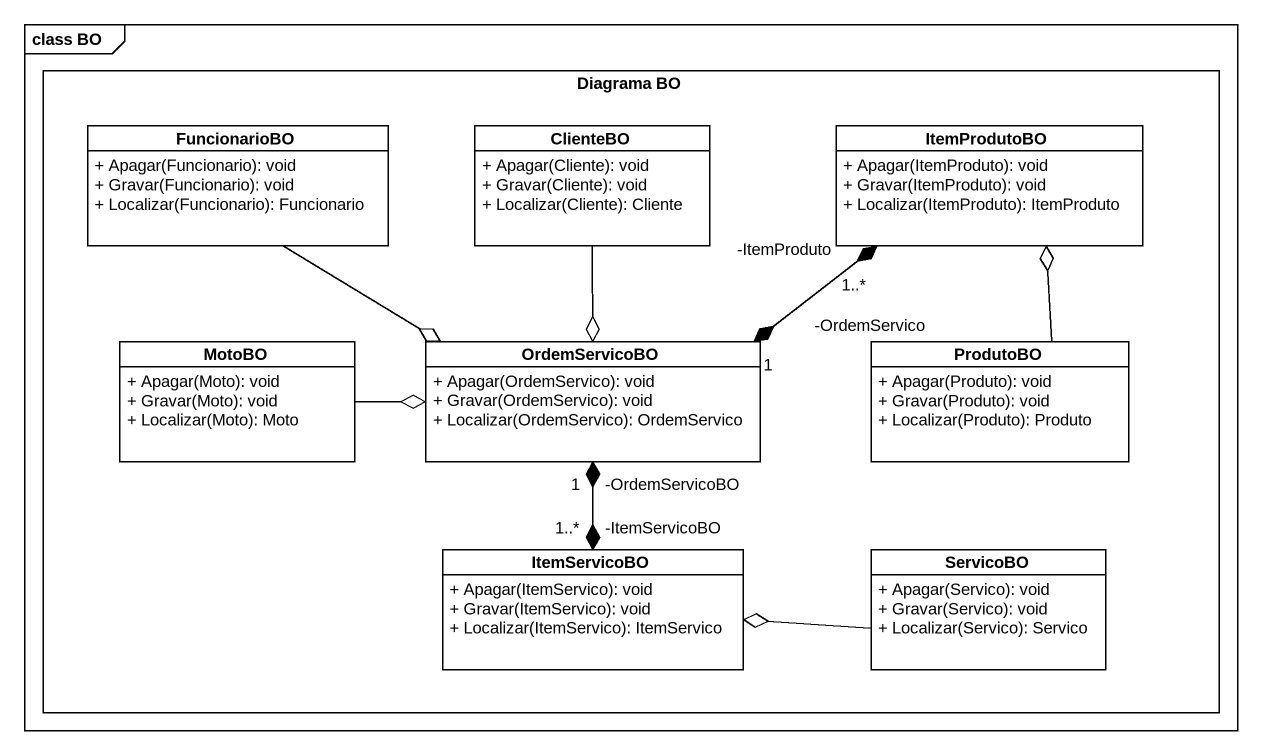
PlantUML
@startuml
mainframe class BO
hide circle
hide empty members
skinparam classAttributeIconSize 0
rectangle "Diagrama BO" as Diagrama_BO {
  class FuncionarioBO {
    + Apagar(Funcionario): void
    + Gravar(Funcionario): void
    + Localizar(Funcionario): Funcionario
  }
  class ClienteBO {
    + Apagar(Cliente): void
    + Gravar(Cliente): void
    + Localizar(Cliente): Cliente
  }
  class ItemProdutoBO {
    + Apagar(ItemProduto): void
    + Gravar(ItemProduto): void
    + Localizar(ItemProduto): ItemProduto
  }
  class MotoBO {
    + Apagar(Moto): void
    + Gravar(Moto): void
    + Localizar(Moto): Moto
  }
  class OrdemServicoBO {
    + Apagar(OrdemServico): void
    + Gravar(OrdemServico): void
    + Localizar(OrdemServico): OrdemServico
  }
  class ProdutoBO {
    + Apagar(Produto): void
    + Gravar(Produto): void
    + Localizar(Produto): Produto
  }
  class ItemServicoBO {
    + Apagar(ItemServico): void
    + Gravar(ItemServico): void
    + Localizar(ItemServico): ItemServico
  }
  class ServicoBO {
    + Apagar(Servico): void
    + Gravar(Servico): void
    + Localizar(Servico): Servico
  }
}
FuncionarioBO --o OrdemServicoBO
ClienteBO --o OrdemServicoBO
MotoBO -right-o OrdemServicoBO
OrdemServicoBO "-OrdemServico\n1" *-right-* "-ItemProduto\n1..*" ItemProdutoBO
OrdemServicoBO "-OrdemServicoBO\n1" *--* "-ItemServicoBO\n1..*" ItemServicoBO
ProdutoBO -up-o ItemProdutoBO
ServicoBO -left-o ItemServicoBO
@enduml
